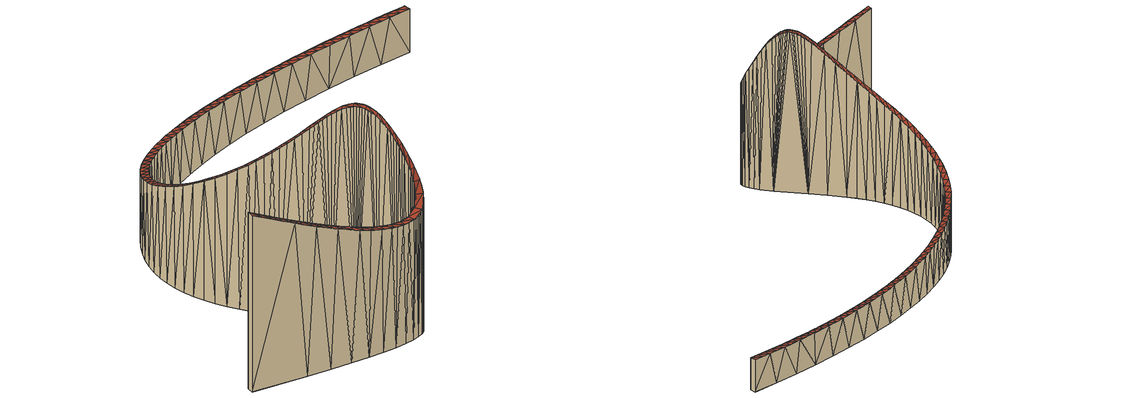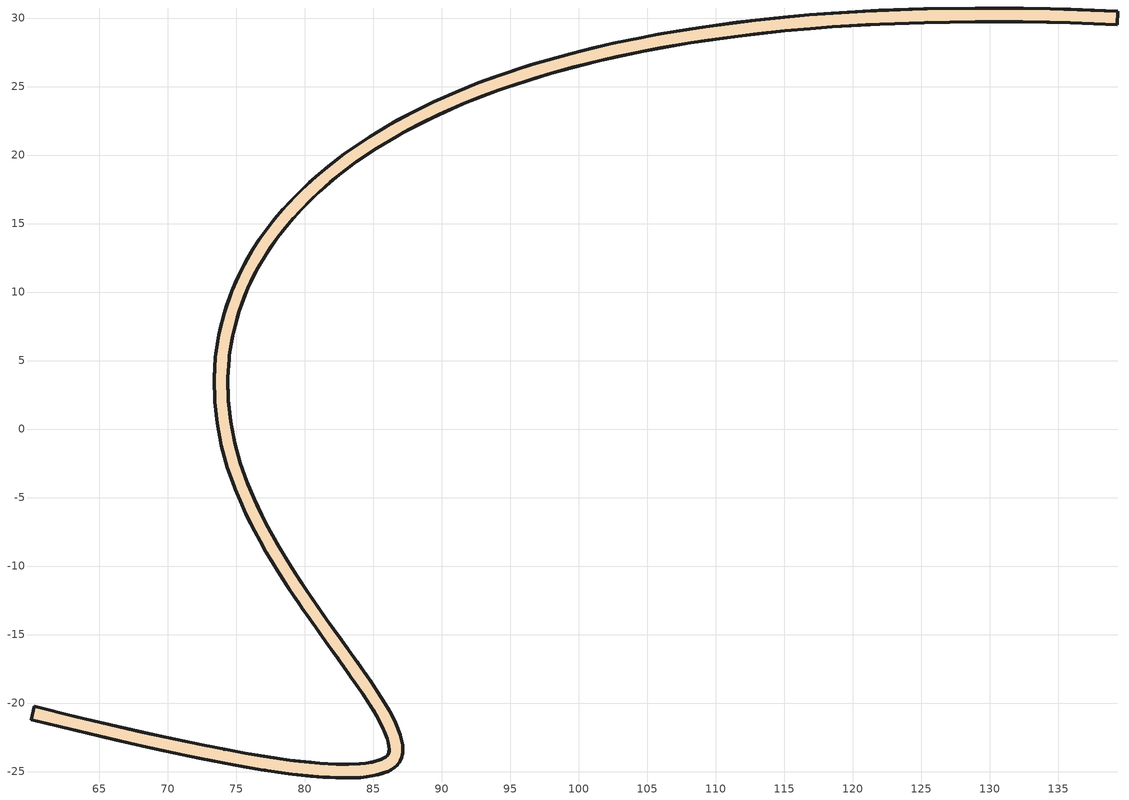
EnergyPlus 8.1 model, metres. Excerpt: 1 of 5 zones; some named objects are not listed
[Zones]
zone_2
 floor ground (Interior Floor): 60.01,-21.21 60.26,-20.24 68.1,-22.12 74.36,-23.43 79.19,-24.2 82.68,-24.47 83.95,-24.44 84.92,-24.31 85.57,-24.12 85.93,-23.91 86.08,-23.73 86.14,-23.52 86.14,-23.15 86.01,-22.6 85.31,-21.09 84.11,-19.18 80.79,-14.49 78.94,-11.81 77.16,-8.95 75.58,-5.95 74.91,-4.4 74.35,-2.82 73.9,-1.22 73.59,0.39 73.41,2.01 73.37,3.63 73.47,5.25 73.71,6.86 74.11,8.46 74.65,10.04 75.35,11.59 76.2,13.11 77.22,14.6 78.39,16.04 79.72,17.44 81.22,18.8 82.89,20.1 84.72,21.34 86.72,22.52 88.9,23.64 91.25,24.69 93.78,25.67 96.5,26.58 99.4,27.4 102.49,28.15 105.77,28.81 109.25,29.37 112.92,29.85 116.8,30.23 120.89,30.5 125.18,30.67 129.68,30.73 134.41,30.68 139.34,30.51 139.3,29.51 134.38,29.68 129.69,29.73 125.21,29.67 120.94,29.5 116.88,29.23 113.04,28.86 109.39,28.38 105.95,27.82 102.7,27.17 99.65,26.43 96.79,25.62 94.12,24.73 91.63,23.77 89.33,22.74 87.2,21.65 85.25,20.49 83.47,19.29 81.86,18.03 80.42,16.73 79.14,15.39 78.02,14 77.05,12.59 76.24,11.14 75.58,9.67 75.06,8.18 74.69,6.67 74.46,5.14 74.37,3.61 74.41,2.08 74.58,0.54 74.88,-0.99 75.3,-2.52 75.84,-4.03 76.49,-5.52 78.02,-8.45 79.77,-11.25 81.6,-13.91 84.94,-18.62 86.19,-20.6 86.96,-22.3 87.13,-23.03 87.13,-23.67 86.95,-24.22 86.56,-24.68 85.96,-25.03 85.12,-25.29 84.03,-25.44 82.67,-25.47 79.07,-25.19 74.18,-24.41 67.87,-23.1 z0
 wall outside (Exterior Wall): 139.3,29.51 139.34,30.51 z0:6.01; 60.26,-20.24 60.01,-21.21 z0:24.35; 139.34,30.51,0 135.9,30.64,5.98 134.41,30.68,0; 125.18,30.67,0 129.69,30.73,0 128.93,30.73,5.96; 125.18,30.67,0 125.42,30.68,5.97 121.9,30.55,6; 129.69,30.73,0 134.41,30.68,0 132.43,30.71,5.96; 120.89,30.5,0 118.41,30.35,6.05 116.8,30.23,0; 112.92,29.85,0 111.49,29.68,6.2 109.25,29.37,0; 109.25,29.37,0 108.02,29.19,6.32 105.77,28.8,0; 116.8,30.23,0 114.93,30.06,6.12 112.92,29.85,0; 125.18,30.67,0 121.9,30.55,6 120.89,30.5,0; 102.49,28.15,0 101.09,27.83,6.65 99.4,27.4,0; 129.69,30.73,0 132.43,30.71,5.96 128.93,30.73,5.96; 125.18,30.67,0 128.93,30.73,5.96 125.42,30.68,5.97; 99.4,27.4,0 97.69,26.93,6.87 96.5,26.58,0; 105.77,28.8,0 104.55,28.57,6.47 102.49,28.15,0; 93.78,25.67,0 94.34,25.87,7.14 96.5,26.58,0; 88.9,23.64,0 89.39,23.87,7.67 91.25,24.69,0; 86.72,22.52,0 87.79,23.09,7.88 88.9,23.64,0; 91.25,24.69,0 92.67,25.26,7.3 93.78,25.67,0; 86.72,22.52,0 84.72,21.34,0 86.23,22.25,8.11; 134.41,30.68,0 135.9,30.64,5.98 132.43,30.71,5.96; 82.89,20.1,0 83.18,20.31,8.66 84.72,21.34,0; 79.72,17.44,0 80.31,18,9.36 81.22,18.8,0; 78.39,16.04,0 78.99,16.7,9.76 79.72,17.44,0; 81.22,18.8,0 81.71,19.2,8.99 82.89,20.1,0; 76.2,13.11,0 76.68,13.85,10.7 77.22,14.6,0; 74.65,10.04,0 74.92,10.67,11.84 75.35,11.59,0; 74.11,8.46,0 74.26,8.95,12.5 74.65,10.04,0; 75.35,11.59,0 75.73,12.3,11.24 76.2,13.11,0; 77.22,14.6,0 77.78,15.32,10.21 78.39,16.04,0; 73.47,5.25,0 73.49,5.49,13.94 73.71,6.86,0; 73.41,2.01,0 73.4,2.08,15.54 73.37,3.63,0; 73.59,0.39,0 73.59,0.41,16.41 73.41,2.01,0; 73.37,3.63,0 73.37,3.78,14.72 73.47,5.25,0; 74.35,-2.82,0 73.9,-1.22,17.33 73.9,-1.22,0; 75.58,-5.95,0 75.38,-5.5,20.11 74.91,-4.4,0; 76.34,-7.46,0 75.81,-6.43,20.81 75.58,-5.95,0; 74.91,-4.4,0 74.83,-4.19,19.18 74.35,-2.82,0; 73.9,-1.22,0 73.59,0.41,16.41 73.59,0.39,0; 73.71,6.86,0 73.79,7.22,13.2 74.11,8.46,0; 77.16,-8.95,0 76.73,-8.2,22.28 76.34,-7.46,0; 118.41,30.35,6.05 114.93,30.06,6.12 116.8,30.23,0; 120.89,30.5,0 121.9,30.55,6 118.41,30.35,6.05; 139.34,30.51,6.01 135.9,30.64,5.98 139.34,30.51,0; 111.49,29.68,6.2 108.02,29.19,6.32 109.25,29.37,0; 104.55,28.57,6.47 101.09,27.83,6.65 102.49,28.15,0; 101.09,27.83,6.65 97.69,26.93,6.87 99.4,27.4,0; 105.77,28.8,0 108.02,29.19,6.32 104.55,28.57,6.47; 112.92,29.85,0 114.93,30.06,6.12 111.49,29.68,6.2; 93.78,25.67,0 92.67,25.26,7.3 94.34,25.87,7.14; 91.25,24.69,0 89.39,23.87,7.67 91.02,24.6,7.47; 88.9,23.64,0 87.79,23.09,7.88 89.39,23.87,7.67; 91.02,24.6,7.47 92.67,25.26,7.3 91.25,24.69,0; 84.72,21.34,0 84.72,21.34,8.37 86.23,22.25,8.11; 82.89,20.1,0 81.71,19.2,8.99 83.18,20.31,8.66; 81.22,18.8,0 80.31,18,9.36 81.71,19.2,8.99; 83.18,20.31,8.66 84.72,21.34,8.37 84.72,21.34,0; 86.23,22.25,8.11 87.79,23.09,7.88 86.72,22.52,0; 96.5,26.58,0 97.69,26.93,6.87 94.34,25.87,7.14; 78.39,16.04,0 77.78,15.32,10.21 78.99,16.7,9.76; 76.2,13.11,0 75.73,12.3,11.24 76.68,13.85,10.7; 75.35,11.59,0 74.92,10.67,11.84 75.73,12.3,11.24; 76.68,13.85,10.7 77.78,15.32,10.21 77.22,14.6,0; 74.11,8.46,0 73.79,7.22,13.2 74.26,8.95,12.5; 73.47,5.25,0 73.37,3.78,14.72 73.49,5.49,13.94; 73.37,3.63,0 73.4,2.08,15.54 73.37,3.78,14.72; 73.49,5.49,13.94 73.79,7.22,13.2 73.71,6.86,0; 74.26,8.95,12.5 74.92,10.67,11.84 74.65,10.04,0; 73.9,-1.22,0 73.9,-1.22,17.33 73.59,0.41,16.41; 74.35,-2.82,0 74.83,-4.19,19.18 74.35,-2.82,18.29; 74.91,-4.4,0 75.38,-5.5,20.11 74.83,-4.19,19.18; 74.35,-2.82,18.29 73.9,-1.22,17.33 74.35,-2.82,0; 76.34,-7.46,0 76.26,-7.33,21.54 75.81,-6.43,20.81; 77.16,-8.95,0 77.22,-9.05,23.03 76.73,-8.2,22.28; 77.16,-8.95,0 77.71,-9.88,23.81 77.22,-9.05,23.03; 76.73,-8.2,22.28 76.26,-7.33,21.54 76.34,-7.46,0; 75.81,-6.43,20.81 75.38,-5.5,20.11 75.58,-5.95,0; 73.59,0.41,16.41 73.4,2.08,15.54 73.41,2.01,0; 78.99,16.7,9.76 80.31,18,9.36 79.72,17.44,0; 77.71,-9.88,23.81 77.16,-8.95,0 78.21,-10.68,24.59; 80.79,-14.49,0 79.85,-13.15,27.08 78.94,-11.81,0; 84.11,-19.18,0 83.4,-18.14,29.29 82.56,-16.96,0; 85.31,-21.09,0 84.76,-20.17,27.02 84.11,-19.18,0; 82.56,-16.96,0 81.52,-15.52,29.14 80.79,-14.49,0; 86.01,-22.6,0 85.8,-22.05,23.54 85.73,-21.91,0; 86.14,-23.52,0 86.15,-23.39,20.23 86.14,-23.15,0; 86.08,-23.73,0 86.13,-23.57,19.54 86.14,-23.52,0; 86.14,-23.15,0 86.09,-22.89,21.64 86.01,-22.6,0; 85.73,-21.91,0 85.51,-21.46,24.73 85.31,-21.09,0; 85.62,-24.09,17.3 85.71,-24.05,17.42 85.57,-24.12,0; 85.79,-24,17.56 85.93,-23.91,0 85.57,-24.12,0; 85.93,-23.91,0 85.79,-24,17.56 85.91,-23.92,17.85; 85.79,-24,17.56 85.57,-24.12,0 85.71,-24.05,17.42; 86,-23.84,18.16 86.08,-23.73,0 85.93,-23.91,0; 84.92,-24.31,0 85.25,-24.23,16.96 85.11,-24.27,16.87; 85.25,-24.23,16.96 84.92,-24.31,0 85.57,-24.12,0; 85.57,-24.12,0 85.38,-24.19,17.06 85.51,-24.14,17.17; 85.57,-24.12,0 85.25,-24.23,16.96 85.38,-24.19,17.06; 85.62,-24.09,17.3 85.57,-24.12,0 85.51,-24.14,17.17; 85.91,-23.92,17.85 86,-23.84,18.16 85.93,-23.91,0; 83.95,-24.44,0 84.92,-24.31,0 84.43,-24.39,16.61; 81.1,-24.4,0 82.68,-24.47,0 82.28,-24.46,16.47; 79.19,-24.2,0 81.1,-24.4,0 80.47,-24.34,16.69; 82.68,-24.47,0 83.95,-24.44,0 83.19,-24.47,16.45; 74.36,-23.43,0 76.95,-23.88,0 75.66,-23.66,17.94; 74.36,-23.43,0 72.46,-23.06,19.06 71.42,-22.84,0; 71.42,-22.84,0 69.38,-22.41,20.28 68.1,-22.12,0; 74.36,-23.43,0 75.66,-23.66,17.94 74.03,-23.37,18.48; 76.95,-23.88,0 79.19,-24.2,0 78.91,-24.16,17.02; 83.19,-24.47,16.45 82.28,-24.46,16.47 82.68,-24.47,0; 84.79,-24.34,16.72 84.43,-24.39,16.61 84.92,-24.31,0; 84.43,-24.39,16.61 84.04,-24.43,16.53 83.95,-24.44,0; 84.04,-24.43,16.53 83.19,-24.47,16.45 83.95,-24.44,0; 81.36,-24.42,16.56 80.47,-24.34,16.69 81.1,-24.4,0; 78.91,-24.16,17.02 77.3,-23.93,17.44 76.95,-23.88,0; 77.3,-23.93,17.44 75.66,-23.66,17.94 76.95,-23.88,0; 79.19,-24.2,0 80.47,-24.34,16.69 78.91,-24.16,17.02; 81.1,-24.4,0 82.28,-24.46,16.47 81.36,-24.42,16.56; 60.26,-20.24,0 68.1,-22.12,0 63.26,-20.99,22.97; 84.79,-24.34,16.72 84.92,-24.31,0 85.11,-24.27,16.87; 79.24,-12.25,26.17 78.94,-11.81,0 79.54,-12.69,26.62; 80.17,-13.61,27.54 79.85,-13.15,27.08 80.79,-14.49,0; 79.85,-13.15,27.08 79.54,-12.69,26.62 78.94,-11.81,0; 78.94,-11.81,0 79.24,-12.25,26.17 78.72,-11.46,25.37; 80.79,-14.49,0 80.81,-14.52,28.38 80.48,-14.06,27.97; 83.94,-18.91,28.65 83.6,-18.43,29.09 84.11,-19.18,0; 80.81,-14.52,28.38 80.79,-14.49,0 81.16,-15.01,28.79; 81.16,-15.01,28.79 80.79,-14.49,0 81.52,-15.52,29.14; 80.79,-14.49,0 80.48,-14.06,27.97 80.17,-13.61,27.54; 78.72,-11.46,25.37 78.21,-10.68,24.59 78.94,-11.81,0; 82.56,-16.96,0 82.13,-16.36,29.54 81.9,-16.04,29.42; 82.35,-16.67,29.61 82.56,-16.96,0 82.57,-16.97,29.64; 82.13,-16.36,29.54 82.56,-16.96,0 82.35,-16.67,29.61; 81.9,-16.04,29.42 81.52,-15.52,29.14 82.56,-16.96,0; 82.56,-16.96,0 83.2,-17.85,29.45 82.99,-17.56,29.56; 82.57,-16.97,29.64 82.56,-16.96,0 82.78,-17.27,29.62; 82.99,-17.56,29.56 82.78,-17.27,29.62 82.56,-16.96,0; 82.56,-16.96,0 83.4,-18.14,29.29 83.2,-17.85,29.45; 83.6,-18.43,29.09 83.4,-18.14,29.29 84.11,-19.18,0; 86.13,-23.57,19.54 86.15,-23.39,20.23 86.14,-23.52,0; 86.09,-22.89,21.64 86.01,-22.6,22.33 86.01,-22.6,0; 86.14,-23.16,20.94 86.09,-22.89,21.64 86.14,-23.15,0; 86.15,-23.39,20.23 86.14,-23.16,20.94 86.14,-23.15,0; 72.46,-23.06,19.06 69.38,-22.41,20.28 71.42,-22.84,0; 69.38,-22.41,20.28 66.31,-21.71,21.6 68.1,-22.12,0; 74.36,-23.43,0 74.03,-23.37,18.48 72.46,-23.06,19.06; 86.13,-23.57,19.54 86.08,-23.73,0 86.09,-23.71,18.83; 85.31,-21.09,0 84.97,-20.51,26.47 84.76,-20.17,27.02; 83.94,-18.91,28.65 84.11,-19.18,0 84.24,-19.37,28.14; 84.76,-20.17,27.02 84.24,-19.37,28.14 84.11,-19.18,0; 84.97,-20.51,26.47 85.31,-21.09,0 85.17,-20.84,25.89; 85.8,-22.05,23.54 85.66,-21.76,24.14 85.73,-21.91,0; 85.17,-20.84,25.89 85.31,-21.09,0 85.35,-21.16,25.31; 60.26,-20.24,0 63.26,-20.99,22.97 60.26,-20.24,24.35; 85.31,-21.09,0 85.51,-21.46,24.73 85.35,-21.16,25.31; 85.66,-21.76,24.14 85.51,-21.46,24.73 85.73,-21.91,0; 68.1,-22.12,0 66.31,-21.71,21.6 63.26,-20.99,22.97; 86.01,-22.6,22.33 85.8,-22.05,23.54 86.01,-22.6,0; 86.09,-23.71,18.83 86.08,-23.73,0 86,-23.84,18.16; 77.16,-8.95,0 78.94,-11.81,0 78.21,-10.68,24.59; 135.87,29.64,5.98 139.3,29.51,0 134.38,29.68,0; 129.69,29.73,0 125.21,29.67,0 128.93,29.73,5.96; 132.41,29.71,5.96 134.38,29.68,0 129.69,29.73,0; 121.95,29.55,6 125.21,29.67,0 120.94,29.5,0; 115.03,29.06,6.11 116.89,29.23,0 113.04,28.86,0; 111.62,28.69,6.2 113.04,28.86,0 109.39,28.38,0; 118.48,29.35,6.05 120.94,29.5,0 116.89,29.23,0; 128.93,29.73,5.96 125.21,29.67,0 125.44,29.68,5.97; 104.74,27.59,6.47 105.95,27.82,0 102.7,27.17,0; 96.79,25.62,0 97.97,25.97,6.87 99.65,26.43,0; 102.7,27.17,0 99.65,26.43,0 101.33,26.85,6.65; 109.39,28.38,0 105.95,27.82,0 108.18,28.2,6.32; 94.12,24.73,0 96.79,25.62,0 94.67,24.92,7.14; 89.33,22.74,0 91.63,23.77,0 89.81,22.96,7.67; 87.2,21.65,0 89.33,22.74,0 88.25,22.2,7.88; 91.63,23.77,0 94.12,24.73,0 93.03,24.32,7.3; 87.2,21.65,0 86.73,21.38,8.11 85.25,20.49,0; 128.93,29.73,5.96 132.41,29.71,5.96 129.69,29.73,0; 83.47,19.29,0 85.25,20.49,0 83.76,19.5,8.66; 80.42,16.73,0 81.86,18.03,0 80.99,17.26,9.36; 81.86,18.03,0 83.47,19.29,0 82.34,18.42,8.99; 78.02,14,0 79.14,15.39,0 78.55,14.69,10.21; 76.24,11.14,0 77.05,12.59,0 76.6,11.81,11.24; 75.58,9.67,0 76.24,11.14,0 75.83,10.27,11.84; 77.05,12.59,0 78.02,14,0 77.51,13.29,10.7; 79.14,15.39,0 80.42,16.73,0 79.72,16.02,9.76; 74.69,6.67,0 75.06,8.18,0 74.76,7,13.2; 74.37,3.61,0 74.46,5.14,0 74.37,3.75,14.72; 74.46,5.14,0 74.69,6.67,0 74.49,5.37,13.94; 74.58,0.54,0 74.41,2.08,0 74.57,0.56,16.41; 75.3,-2.52,0 74.88,-0.99,0 74.88,-0.99,17.32; 75.84,-4.03,0 75.3,-2.52,0 75.76,-3.83,19.18; 74.88,-0.99,0 74.58,0.54,0 74.57,0.56,16.41; 74.41,2.08,0 74.37,3.61,0 74.4,2.14,15.54; 75.06,8.18,0 75.58,9.67,0 75.21,8.64,12.5; 76.49,-5.52,0 75.84,-4.03,0 76.29,-5.09,20.11; 135.87,29.64,5.98 139.3,29.51,6.01 139.3,29.51,0; 132.41,29.71,5.96 135.87,29.64,5.98 134.38,29.68,0; 118.48,29.35,6.05 121.95,29.55,6 120.94,29.5,0; 111.62,28.69,6.2 115.03,29.06,6.11 113.04,28.86,0; 108.18,28.2,6.32 111.62,28.69,6.2 109.39,28.38,0; 118.48,29.35,6.05 116.89,29.23,0 115.03,29.06,6.11; 125.44,29.68,5.97 125.21,29.67,0 121.95,29.55,6; 101.33,26.85,6.65 104.74,27.59,6.47 102.7,27.17,0; 94.67,24.92,7.14 97.97,25.97,6.87 96.79,25.62,0; 101.33,26.85,6.65 99.65,26.43,0 97.97,25.97,6.87; 91.63,23.77,0 93.03,24.32,7.3 91.41,23.67,7.47; 89.33,22.74,0 89.81,22.96,7.67 88.25,22.2,7.88; 87.2,21.65,0 88.25,22.2,7.88 86.73,21.38,8.11; 89.81,22.96,7.67 91.63,23.77,0 91.41,23.67,7.47; 93.03,24.32,7.3 94.12,24.73,0 94.67,24.92,7.14; 108.18,28.2,6.32 105.95,27.82,0 104.74,27.59,6.47; 85.25,20.49,0 85.25,20.49,8.37 83.76,19.5,8.66; 81.86,18.03,0 82.34,18.42,8.99 80.99,17.26,9.36; 82.34,18.42,8.99 83.47,19.29,0 83.76,19.5,8.66; 79.14,15.39,0 79.72,16.02,9.76 78.55,14.69,10.21; 77.05,12.59,0 77.51,13.29,10.7 76.6,11.81,11.24; 76.24,11.14,0 76.6,11.81,11.24 75.83,10.27,11.84; 77.51,13.29,10.7 78.02,14,0 78.55,14.69,10.21; 79.72,16.02,9.76 80.42,16.73,0 80.99,17.26,9.36; 75.06,8.18,0 75.21,8.64,12.5 74.76,7,13.2; 74.46,5.14,0 74.49,5.37,13.94 74.37,3.75,14.72; 74.37,3.61,0 74.37,3.75,14.72 74.4,2.14,15.54; 74.49,5.37,13.94 74.69,6.67,0 74.76,7,13.2; 74.88,-0.99,0 74.57,0.56,16.41 74.88,-0.99,17.32; 75.3,-2.52,0 75.3,-2.52,18.29 75.76,-3.83,19.18; 75.84,-4.03,0 75.76,-3.83,19.18 76.29,-5.09,20.11; 75.3,-2.52,18.29 75.3,-2.52,0 74.88,-0.99,17.32; 74.57,0.56,16.41 74.41,2.08,0 74.4,2.14,15.54; 75.21,8.64,12.5 75.58,9.67,0 75.83,10.27,11.84; 85.25,20.49,8.37 85.25,20.49,0 86.73,21.38,8.11; 76.29,-5.09,20.11 77.15,-6.86,21.54 76.49,-5.52,0; 78.02,-8.45,0 77.22,-7,0 77.15,-6.86,21.54; 81.6,-13.91,0 79.77,-11.25,0 80.07,-11.69,26.17; 79.77,-11.25,0 78.02,-8.45,0 79.05,-10.14,24.59; 86.19,-20.6,0 84.94,-18.62,0 85.61,-19.64,27.02; 86.96,-22.3,0 86.64,-21.49,0 86.71,-21.65,23.54; 87.13,-23.03,0 86.96,-22.3,0 87.13,-23.03,20.94; 86.64,-21.49,0 86.19,-20.6,0 86.4,-21,24.73; 84.94,-18.62,0 81.6,-13.91,0 83.38,-16.39,29.64; 87.06,-23.95,0 87.13,-23.67,0 87.11,-23.78,19.54; 86.78,-24.46,0 86.95,-24.22,0 86.87,-24.35,18.49; 86.95,-24.22,0 87.06,-23.95,0 86.98,-24.16,18.83; 86.29,-24.87,0 86.56,-24.68,0 86.31,-24.85,17.56; 85.71,-25.13,17.06 85.96,-25.03,0 86.04,-25,17.3; 86.29,-24.87,0 86.04,-25,17.3 85.96,-25.03,0; 85.71,-25.13,17.06 85.96,-25.03,0 85.12,-25.29,0; 86.73,-24.52,18.16 86.56,-24.68,0 86.78,-24.46,0; 87.15,-23.41,20.23 87.13,-23.67,0 87.13,-23.03,0; 86.29,-24.87,0 86.31,-24.85,17.56 86.04,-25,17.3; 85.12,-25.29,0 84.03,-25.44,0 84.56,-25.38,16.61; 82.67,-25.47,0 81.02,-25.39,0 82.25,-25.46,16.47; 84.03,-25.44,0 82.67,-25.47,0 83.21,-25.47,16.45; 79.07,-25.19,0 76.79,-24.87,0 78.78,-25.16,17.02; 75.48,-24.65,17.94 76.79,-24.87,0 74.18,-24.41,0; 72.26,-24.04,19.06 74.18,-24.41,0 71.21,-23.82,0; 78.78,-25.16,17.02 76.79,-24.87,0 77.14,-24.92,17.44; 81.02,-25.39,0 79.07,-25.19,0 80.38,-25.34,16.69; 84.12,-25.43,16.53 84.03,-25.44,0 83.21,-25.47,16.45; 85.35,-25.24,16.87 85.12,-25.29,0 84.97,-25.32,16.73; 84.97,-25.32,16.73 85.12,-25.29,0 84.56,-25.38,16.61; 84.56,-25.38,16.61 84.03,-25.44,0 84.12,-25.43,16.53; 81.02,-25.39,0 81.3,-25.41,16.56 82.25,-25.46,16.47; 82.25,-25.46,16.47 83.21,-25.47,16.45 82.67,-25.47,0; 81.3,-25.41,16.56 81.02,-25.39,0 80.38,-25.34,16.69; 80.38,-25.34,16.69 79.07,-25.19,0 78.78,-25.16,17.02; 67.87,-23.1,0 60.01,-21.21,0 66.08,-22.69,21.6; 71.21,-23.82,0 67.87,-23.1,0 69.16,-23.39,20.28; 85.12,-25.29,0 85.35,-25.24,16.87 85.71,-25.13,17.06; 78.02,-8.45,0 78.08,-8.54,23.03 79.05,-10.14,24.59; 81.6,-13.91,0 80.07,-11.69,26.17 81.3,-13.48,27.97; 80.07,-11.69,26.17 79.77,-11.25,0 79.05,-10.14,24.59; 81.3,-13.48,27.97 81.97,-14.43,28.79 81.6,-13.91,0; 84.76,-18.35,28.65 85.08,-18.81,28.14 84.94,-18.62,0; 82.34,-14.94,29.14 81.6,-13.91,0 81.97,-14.43,28.79; 84.94,-18.62,0 84.42,-17.86,29.09 84.76,-18.35,28.65; 84.42,-17.86,29.09 84.94,-18.62,0 84.22,-17.57,29.29; 78.08,-8.54,23.03 78.02,-8.45,0 77.15,-6.86,21.54; 81.6,-13.91,0 82.71,-15.45,29.42 82.94,-15.77,29.54; 81.6,-13.91,0 82.94,-15.77,29.54 83.16,-16.08,29.61; 82.34,-14.94,29.14 82.71,-15.45,29.42 81.6,-13.91,0; 84.94,-18.62,0 83.6,-16.69,29.62 83.81,-16.98,29.56; 83.38,-16.39,29.64 83.6,-16.69,29.62 84.94,-18.62,0; 83.38,-16.39,29.64 81.6,-13.91,0 83.16,-16.08,29.61; 84.94,-18.62,0 83.81,-16.98,29.56 84.01,-17.28,29.45; 84.01,-17.28,29.45 84.22,-17.57,29.29 84.94,-18.62,0; 86.87,-24.35,18.49 86.95,-24.22,0 86.98,-24.16,18.83; 87.11,-23.78,19.54 87.13,-23.67,0 87.15,-23.41,20.23; 86.98,-24.16,18.83 87.06,-23.95,0 87.11,-23.78,19.54; 72.26,-24.04,19.06 75.48,-24.65,17.94 74.18,-24.41,0; 77.14,-24.92,17.44 76.79,-24.87,0 75.48,-24.65,17.94; 86.54,-24.7,17.85 86.56,-24.68,0 86.73,-24.52,18.16; 86.87,-24.35,18.49 86.73,-24.52,18.16 86.78,-24.46,0; 86.4,-21,24.73 86.71,-21.65,23.54 86.64,-21.49,0; 84.94,-18.62,0 85.08,-18.81,28.14 85.61,-19.64,27.02; 86.19,-20.6,0 85.61,-19.64,27.02 86.03,-20.34,25.89; 86.03,-20.34,25.89 86.4,-21,24.73 86.19,-20.6,0; 60.01,-21.21,24.35 66.08,-22.69,21.6 60.01,-21.21,0; 69.16,-23.39,20.28 67.87,-23.1,0 66.08,-22.69,21.6; 87.13,-23.03,20.94 86.96,-22.3,0 86.96,-22.3,22.33; 86.96,-22.3,0 86.71,-21.65,23.54 86.96,-22.3,22.33; 72.26,-24.04,19.06 71.21,-23.82,0 69.16,-23.39,20.28; 87.15,-23.41,20.23 87.13,-23.03,0 87.13,-23.03,20.94; 86.54,-24.7,17.85 86.31,-24.85,17.56 86.56,-24.68,0; 76.49,-5.52,0 77.15,-6.86,21.54 77.22,-7,0
 roof outside (Exterior Roof): 61.45,-21.57,23.69 61.69,-20.6,23.69 60.26,-20.24,24.35; 61.45,-21.57,23.69 60.26,-20.24,24.35 60.01,-21.21,24.35; 62.88,-21.92,23.03 63.12,-20.95,23.03 61.69,-20.6,23.69; 62.88,-21.92,23.03 61.69,-20.6,23.69 61.45,-21.57,23.69; 64.32,-22.27,22.38 64.55,-21.3,22.38 63.12,-20.95,23.03; 64.32,-22.27,22.38 63.12,-20.95,23.03 62.88,-21.92,23.03; 65.76,-22.61,21.74 65.99,-21.64,21.74 64.55,-21.3,22.38; 65.76,-22.61,21.74 64.55,-21.3,22.38 64.32,-22.27,22.38; 67.21,-22.95,21.11 67.43,-21.97,21.1 65.99,-21.64,21.74; 67.21,-22.95,21.11 65.99,-21.64,21.74 65.76,-22.61,21.74; 68.67,-23.28,20.49 68.89,-22.3,20.48 67.43,-21.97,21.1; 68.67,-23.28,20.49 67.43,-21.97,21.1 67.21,-22.95,21.11; 70.12,-23.59,19.89 70.33,-22.61,19.89 68.89,-22.3,20.48; 70.12,-23.59,19.89 68.89,-22.3,20.48 68.67,-23.28,20.49; 71.62,-23.91,19.3 71.82,-22.93,19.3 70.33,-22.61,19.89; 71.62,-23.91,19.3 70.33,-22.61,19.89 70.12,-23.59,19.89; 73.11,-24.21,18.75 73.3,-23.22,18.75 71.82,-22.93,19.3; 73.11,-24.21,18.75 71.82,-22.93,19.3 71.62,-23.91,19.3; 74.62,-24.49,18.22 74.8,-23.51,18.22 73.3,-23.22,18.75; 74.62,-24.49,18.22 73.3,-23.22,18.75 73.11,-24.21,18.75; 76.15,-24.76,17.73 76.31,-23.77,17.73 74.8,-23.51,18.22; 76.15,-24.76,17.73 74.8,-23.51,18.22 74.62,-24.49,18.22; 77.65,-25,17.3 77.8,-24.01,17.3 76.31,-23.77,17.73; 77.65,-25,17.3 76.31,-23.77,17.73 76.15,-24.76,17.73; 79.23,-25.21,16.92 79.35,-24.22,16.92 77.8,-24.01,17.3; 79.23,-25.21,16.92 77.8,-24.01,17.3 77.65,-25,17.3; 80.94,-25.39,16.6 81.02,-24.39,16.61 79.35,-24.22,16.92; 80.94,-25.39,16.6 79.35,-24.22,16.92 79.23,-25.21,16.92; 82.55,-25.47,16.46 82.57,-24.47,16.46 81.02,-24.39,16.61; 82.55,-25.47,16.46 81.02,-24.39,16.61 80.94,-25.39,16.6; 84.23,-25.42,16.55 84.14,-24.42,16.55 82.57,-24.47,16.46; 84.23,-25.42,16.55 82.57,-24.47,16.46 82.55,-25.47,16.46; 85.92,-25.05,17.2 85.54,-24.13,17.2 84.14,-24.42,16.55; 85.92,-25.05,17.2 84.14,-24.42,16.55 84.23,-25.42,16.55; 85.54,-24.13,17.2 86.07,-23.74,18.69 86.94,-24.24,18.69; 86.94,-24.24,18.69 85.54,-24.13,17.2 85.92,-25.05,17.2; 86.07,-23.74,18.69 86.15,-23.38,20.27 87.15,-23.39,20.27; 87.15,-23.39,20.27 86.07,-23.74,18.69 86.94,-24.24,18.69; 86.15,-23.38,20.27 86.08,-22.84,21.78 87.05,-22.59,21.78; 87.05,-22.59,21.78 86.15,-23.38,20.27 87.15,-23.39,20.27; 86.78,-21.81,23.24 85.86,-22.2,23.24 86.08,-22.84,21.78; 86.78,-21.81,23.24 86.08,-22.84,21.78 87.05,-22.59,21.78; 86.42,-21.04,24.66 85.53,-21.5,24.66 85.86,-22.2,23.24; 86.42,-21.04,24.66 85.86,-22.2,23.24 86.78,-21.81,23.24; 85.97,-20.23,26.07 85.11,-20.74,26.07 85.53,-21.5,24.66; 85.97,-20.23,26.07 85.53,-21.5,24.66 86.42,-21.04,24.66; 85.46,-19.4,27.37 84.62,-19.94,27.37 85.11,-20.74,26.07; 85.46,-19.4,27.37 85.11,-20.74,26.07 85.97,-20.23,26.07; 84.85,-18.48,28.52 84.03,-19.04,28.52 84.62,-19.94,27.37; 84.85,-18.48,28.52 84.62,-19.94,27.37 85.46,-19.4,27.37; 84.08,-17.37,29.4 83.26,-17.94,29.4 84.03,-19.04,28.52; 84.08,-17.37,29.4 84.03,-19.04,28.52 84.85,-18.48,28.52; 83.16,-16.08,29.61 82.35,-16.67,29.61 83.26,-17.94,29.4; 83.16,-16.08,29.61 83.26,-17.94,29.4 84.08,-17.37,29.4; 82.31,-14.9,29.12 81.5,-15.49,29.12 82.35,-16.67,29.61; 82.31,-14.9,29.12 82.35,-16.67,29.61 83.16,-16.08,29.61; 81.52,-13.79,28.26 80.7,-14.37,28.26 81.5,-15.49,29.12; 81.52,-13.79,28.26 81.5,-15.49,29.12 82.31,-14.9,29.12; 80.77,-12.72,27.22 79.95,-13.29,27.22 80.7,-14.37,28.26; 80.77,-12.72,27.22 80.7,-14.37,28.26 81.52,-13.79,28.26; 80.07,-11.69,26.17 79.24,-12.25,26.17 79.95,-13.29,27.22; 80.07,-11.69,26.17 79.95,-13.29,27.22 80.77,-12.72,27.22; 79.4,-10.68,25.13 78.56,-11.22,25.13 79.24,-12.25,26.17; 79.4,-10.68,25.13 79.24,-12.25,26.17 80.07,-11.69,26.17; 78.76,-9.67,24.11 77.91,-10.2,24.11 78.56,-11.22,25.13; 78.76,-9.67,24.11 78.56,-11.22,25.13 79.4,-10.68,25.13; 78.12,-8.62,23.1 77.26,-9.12,23.1 77.91,-10.2,24.11; 78.12,-8.62,23.1 77.91,-10.2,24.11 78.76,-9.67,24.11; 77.51,-7.53,22.12 76.63,-8.01,22.11 77.26,-9.12,23.1; 77.51,-7.53,22.12 77.26,-9.12,23.1 78.12,-8.62,23.1; 76.92,-6.41,21.16 76.02,-6.86,21.16 76.63,-8.01,22.11; 76.92,-6.41,21.16 76.63,-8.01,22.11 77.51,-7.53,22.12; 76.36,-5.26,20.24 75.45,-5.67,20.24 76.02,-6.86,21.16; 76.36,-5.26,20.24 76.02,-6.86,21.16 76.92,-6.41,21.16; 75.85,-4.06,19.35 74.93,-4.43,19.35 75.45,-5.67,20.24; 75.85,-4.06,19.35 75.45,-5.67,20.24 76.36,-5.26,20.24; 75.4,-2.83,18.5 74.45,-3.15,18.5 74.93,-4.43,19.35; 75.4,-2.83,18.5 74.93,-4.43,19.35 75.85,-4.06,19.35; 75.02,-1.58,17.69 74.06,-1.84,17.69 74.45,-3.15,18.5; 75.02,-1.58,17.69 74.45,-3.15,18.5 75.4,-2.83,18.5; 74.72,-0.26,16.88 73.74,-0.45,16.88 74.06,-1.84,17.69; 74.72,-0.26,16.88 74.06,-1.84,17.69 75.02,-1.58,17.69; 74.5,1.07,16.12 73.51,0.95,16.12 73.74,-0.45,16.88; 74.5,1.07,16.12 73.74,-0.45,16.88 74.72,-0.26,16.88; 74.39,2.43,15.39 73.39,2.38,15.39 73.51,0.95,16.12; 74.39,2.43,15.39 73.51,0.95,16.12 74.5,1.07,16.12; 74.37,3.75,14.72 73.37,3.78,14.72 73.39,2.38,15.39; 74.37,3.75,14.72 73.39,2.38,15.39 74.39,2.43,15.39; 74.47,5.19,14.02 73.47,5.3,14.02 73.37,3.78,14.72; 74.47,5.19,14.02 73.37,3.78,14.72 74.37,3.75,14.72; 74.67,6.57,13.39 73.69,6.76,13.39 73.47,5.3,14.02; 74.67,6.57,13.39 73.47,5.3,14.02 74.47,5.19,14.02; 75,7.95,12.79 74.04,8.22,12.79 73.69,6.76,13.39; 75,7.95,12.79 73.69,6.76,13.39 74.67,6.57,13.39; 75.44,9.3,12.23 74.5,9.65,12.23 74.04,8.22,12.79; 75.44,9.3,12.23 74.04,8.22,12.79 75,7.95,12.79; 76,10.63,11.69 75.09,11.06,11.69 74.5,9.65,12.23; 76,10.63,11.69 74.5,9.65,12.23 75.44,9.3,12.23; 76.65,11.91,11.21 75.78,12.4,11.21 75.09,11.06,11.69; 76.65,11.91,11.21 75.09,11.06,11.69 76,10.63,11.69; 77.44,13.18,10.74 76.61,13.74,10.74 75.78,12.4,11.21; 77.44,13.18,10.74 75.78,12.4,11.21 76.65,11.91,11.21; 78.31,14.38,10.31 77.52,14.99,10.32 76.61,13.74,10.74; 78.31,14.38,10.31 76.61,13.74,10.74 77.44,13.18,10.74; 79.27,15.53,9.92 78.52,16.19,9.92 77.52,14.99,10.32; 79.27,15.53,9.92 77.52,14.99,10.32 78.31,14.38,10.31; 80.31,16.62,9.56 79.61,17.33,9.56 78.52,16.19,9.92; 80.31,16.62,9.56 78.52,16.19,9.92 79.27,15.53,9.92; 81.42,17.66,9.23 80.76,18.4,9.23 79.61,17.33,9.56; 81.42,17.66,9.23 79.61,17.33,9.56 80.31,16.62,9.56; 82.6,18.63,8.93 81.98,19.41,8.93 80.76,18.4,9.23; 82.6,18.63,8.93 80.76,18.4,9.23 81.42,17.66,9.23; 83.83,19.55,8.65 83.26,20.36,8.65 81.98,19.41,8.93; 83.83,19.55,8.65 81.98,19.41,8.93 82.6,18.63,8.93; 85.12,20.41,8.39 84.58,21.25,8.39 83.26,20.36,8.65; 85.12,20.41,8.39 83.26,20.36,8.65 83.83,19.55,8.65; 86.44,21.21,8.16 85.94,22.08,8.16 84.58,21.25,8.39; 86.44,21.21,8.16 84.58,21.25,8.39 85.12,20.41,8.39; 87.8,21.97,7.94 87.34,22.86,7.94 85.94,22.08,8.16; 87.8,21.97,7.94 85.94,22.08,8.16 86.44,21.21,8.16; 89.2,22.67,7.75 88.76,23.58,7.75 87.34,22.86,7.94; 89.2,22.67,7.75 87.34,22.86,7.94 87.8,21.97,7.94; 90.62,23.33,7.56 90.22,24.25,7.57 88.76,23.58,7.75; 90.62,23.33,7.56 88.76,23.58,7.75 89.2,22.67,7.75; 92.07,23.95,7.4 91.69,24.88,7.4 90.22,24.25,7.57; 92.07,23.95,7.4 90.22,24.25,7.57 90.62,23.33,7.56; 93.54,24.52,7.25 93.19,25.46,7.25 91.69,24.88,7.4; 93.54,24.52,7.25 91.69,24.88,7.4 92.07,23.95,7.4; 95.04,25.05,7.11 94.71,26,7.11 93.19,25.46,7.25; 95.04,25.05,7.11 93.19,25.46,7.25 93.54,24.52,7.25; 96.54,25.54,6.98 96.24,26.5,6.98 94.71,26,7.11; 96.54,25.54,6.98 94.71,26,7.11 95.04,25.05,7.11; 98.05,25.99,6.87 97.77,26.96,6.87 96.24,26.5,6.98; 98.05,25.99,6.87 96.24,26.5,6.98 96.54,25.54,6.98; 99.58,26.41,6.76 99.32,27.38,6.76 97.77,26.96,6.87; 99.58,26.41,6.76 97.77,26.96,6.87 98.05,25.99,6.87; 101.12,26.8,6.66 100.88,27.78,6.66 99.32,27.38,6.76; 101.12,26.8,6.66 99.32,27.38,6.76 99.58,26.41,6.76; 102.67,27.16,6.57 102.45,28.14,6.57 100.88,27.78,6.66; 102.67,27.16,6.57 100.88,27.78,6.66 101.12,26.8,6.66; 104.22,27.49,6.49 104.03,28.47,6.49 102.45,28.14,6.57; 104.22,27.49,6.49 102.45,28.14,6.57 102.67,27.16,6.57; 105.79,27.79,6.42 105.61,28.78,6.42 104.03,28.47,6.49; 105.79,27.79,6.42 104.03,28.47,6.49 104.22,27.49,6.49; 107.36,28.07,6.35 107.2,29.05,6.35 105.61,28.78,6.42; 107.36,28.07,6.35 105.61,28.78,6.42 105.79,27.79,6.42; 108.94,28.32,6.29 108.79,29.31,6.29 107.2,29.05,6.35; 108.94,28.32,6.29 107.2,29.05,6.35 107.36,28.07,6.35; 110.52,28.54,6.24 110.39,29.53,6.24 108.79,29.31,6.29; 110.52,28.54,6.24 108.79,29.31,6.29 108.94,28.32,6.29; 112.03,28.74,6.19 111.9,29.73,6.19 110.39,29.53,6.24; 112.03,28.74,6.19 110.39,29.53,6.24 110.52,28.54,6.24; 113.73,28.93,6.15 113.62,29.92,6.15 111.9,29.73,6.19; 113.73,28.93,6.15 111.9,29.73,6.19 112.03,28.74,6.19; 115.27,29.09,6.11 115.18,30.08,6.11 113.62,29.92,6.15; 115.27,29.09,6.11 113.62,29.92,6.15 113.73,28.93,6.15; 116.87,29.23,6.08 116.79,30.22,6.08 115.18,30.08,6.11; 116.87,29.23,6.08 115.18,30.08,6.11 115.27,29.09,6.11; 118.48,29.35,6.05 118.41,30.35,6.05 116.79,30.22,6.08; 118.48,29.35,6.05 116.79,30.22,6.08 116.87,29.23,6.08; 120.07,29.45,6.02 120.01,30.45,6.02 118.41,30.35,6.05; 120.07,29.45,6.02 118.41,30.35,6.05 118.48,29.35,6.05; 121.66,29.54,6 121.62,30.54,6 120.01,30.45,6.02; 121.66,29.54,6 120.01,30.45,6.02 120.07,29.45,6.02; 123.26,29.61,5.99 123.23,30.61,5.99 121.62,30.54,6; 123.26,29.61,5.99 121.62,30.54,6 121.66,29.54,6; 124.87,29.66,5.97 124.84,30.66,5.97 123.23,30.61,5.99; 124.87,29.66,5.97 123.23,30.61,5.99 123.26,29.61,5.99; 126.47,29.7 126.45,30.7 124.84,30.66 z5.97; 126.47,29.7 124.84,30.66 124.87,29.66 z5.97; 128.07,29.72,5.96 128.06,30.72,5.96 126.45,30.7,5.97; 128.07,29.72,5.96 126.45,30.7,5.97 126.47,29.7,5.97; 129.68,29.73 129.68,30.73 128.06,30.72 z5.96; 129.68,29.73 128.06,30.72 128.07,29.72 z5.96; 131.29,29.73 131.3,30.73 129.68,30.73 z5.96; 131.29,29.73 129.68,30.73 129.68,29.73 z5.96; 132.91,29.71 132.92,30.71 131.3,30.73 z5.96; 132.91,29.71 131.3,30.73 131.29,29.73 z5.96; 134.51,29.67,5.97 134.54,30.67,5.97 132.92,30.71,5.96; 134.51,29.67,5.97 132.92,30.71,5.96 132.91,29.71,5.96; 136.12,29.63,5.98 136.15,30.63,5.98 134.54,30.67,5.97; 136.12,29.63,5.98 134.54,30.67,5.97 134.51,29.67,5.97; 137.71,29.57,6 137.75,30.57,6 136.15,30.63,5.98; 137.71,29.57,6 136.15,30.63,5.98 136.12,29.63,5.98; 139.3,29.51,6.01 139.34,30.51,6.01 137.75,30.57,6; 139.3,29.51,6.01 137.75,30.57,6 137.71,29.57,6
[Building]
unnamed.idf: North Axis {deg}=0; Terrain=City; Loads Convergence Tolerance Value=0.04; Temperature Convergence Tolerance Value {deltaC}=0.4; Solar Distribution or maybe FullExterior=FullInteriorAndExteriorWithReflections; Maximum Number of Warmup Days=25; Minimum Number of Warmup Days=6
[Site:Location]
New York J F Kennedy IntL Ar	USA: 40.65, -73.8, -5, 5
[SizingPeriod:WeatherFileConditionType]
ExtremeSizingWinterExtreme: WinterExtreme, Monday, Yes, Yes
ExtremeSizingSummerExtreme: SummerExtreme, Monday, Yes, Yes
[Construction]
EXTERIOR WALL: M01 100mm brick, M15 200mm heavyweight concrete, I02 50mm insulation board, F04 Wall air space resistance, G01a 19mm gypsum board
INTERIOR FLOOR: F16 Acoustic tile, F05 Ceiling air space resistance, M11 100mm lightweight concrete
EXTERIOR ROOF: M11 100mm lightweight concrete, F05 Ceiling air space resistance, F16 Acoustic tile
[Material] - Thermal Absorptance=0.9
Name | - Roughness | - Thickness {m} | - Conductivity {W/m-K} | - Density {kg/m3} | - Specific Heat {J/kg-K} | - Solar Absorptance | - Visible Absorptance
M01 100MM BRICK | MediumRough | 0.1016 | 0.89 | 1920 | 790 | 0.7 | 0.7
M15 200MM HEAVYWEIGHT CONCRETE | MediumRough | 0.2032 | 1.95 | 2240 | 900 | 0.7 | 0.7
I02 50MM INSULATION BOARD | MediumRough | 0.0508 | 0.03 | 43 | 1210 | 0.7 | 0.7
G01A 19MM GYPSUM BOARD | MediumSmooth | 0.019 | 0.16 | 800 | 1090 | 0.4 | 0.4
F16 ACOUSTIC TILE | MediumSmooth | 0.0191 | 0.06 | 368 | 590 | 0.3 | 0.3
M11 100MM LIGHTWEIGHT CONCRETE | MediumRough | 0.1016 | 0.53 | 1280 | 840 | 0.5 | 0.5
[Material:AirGap]
Name | - Thermal Resistance {m2-K/W}
F04 WALL AIR SPACE RESISTANCE | 0.15
F05 CEILING AIR SPACE RESISTANCE | 0.18
[Zone]
zone_2: Type=1
[HVACTemplate:Zone:IdealLoadsAirSystem]
zone_2: Template Thermostat=zone_2_HVAC; Heating Supply Air Temp {C}=50; Cooling Supply Air Temp {C}=13; Heating Limit=NoLimit; Cooling Limit=NoLimit; Humidification Control Type=None; Outdoor Air Method=DetailedSpecification; Design Specification Outdoor Air Object=DSOAzone_2
[ElectricEquipment]
zone_2ElectricEquipment: Zone or ZoneList=zone_2; Schedule=MidriseApartment Apartment Equip; Design Level Calculation Method=Watts/Area; Watts per Zone Floor Area {W/m2}=3.87503
[People]
zone_2OfficePeople: Zone or ZoneList=zone_2; Number of People Schedule=MidriseApartment Apartment Occ; Number of People Calculation Method=People/Area; People per Zone Floor Area {person/m2}=0.0283092; Fraction Radiant=0.3; Sensible Heat Fraction=autocalculate; Activity Level Schedule=MidriseApartment Activity
[Lights]
zone_2OfficeLights: Zone or ZoneList=zone_2; Schedule=MidriseApartment Apartment Light; Design Level Calculation Method=Watts/Area; Watts per Zone Floor Area {W/m2}=11.8404
[ZoneInfiltration:DesignFlowRate]
zone_2_Infiltration: Zone or ZoneList=zone_2; Schedule=MidriseApartment Infil; Design Flow Rate Calculation Method=Flow/Area; Flow per Zone Floor Area {m3/s-m2}=0.000226568
[DesignSpecification:OutdoorAir]
DSOAzone_2: Outdoor Air Method=Maximum; Outdoor Air Flow per Person {m3/s-person}=0; Outdoor Air Flow per Zone Floor Area {m3/s-m2}=0; Outdoor Air Flow per Zone {m3/s}=0
[Schedule:Year]
MIDRISEAPARTMENT ACTIVITY: Schedule:Week:Daily {78c76c19-7432-46f1-b258-ac0661c6a983}, 1, 1, 12, 31
MIDRISEAPARTMENT APARTMENT EQUIP: Schedule:Week:Daily {8834b73c-ddbc-4355-91db-38c05495cc95}, 1, 1, 12, 31
MIDRISEAPARTMENT INFIL: Schedule:Week:Daily {aea13f67-aa55-4f8c-b969-1ce3e73aa537}, 1, 1, 12, 31
MIDRISEAPARTMENT APARTMENT OCC: Schedule:Week:Daily {dfcaa5b0-c5fd-41a0-a8de-bc57fc225c10}, 1, 1, 12, 31
MIDRISEAPARTMENT APARTMENT LIGHT: Schedule:Week:Daily {8e01d304-ffca-49a8-b06f-42e0992d5bc0}, 1, 1, 12, 31
[Schedule:Week:Daily]
SCHEDULE:WEEK:DAILY {78C76C19-7432-46F1-B258-AC0661C6A983}: MidriseApartment Activity Default Schedule, MidriseApartment Activity Default Schedule, MidriseApartment Activity Default Schedule, MidriseApartment Activity Default Schedule, MidriseApartment Activity Default Schedule, MidriseApartment Activity Default Schedule, MidriseApartment Activity Default Schedule, MidriseApartment Activity Default Schedule, MidriseApartment Activity Summer Design Day, MidriseApartment Activity Winter Design Day, MidriseApartment Activity Default Schedule, MidriseApartment Activity Default Schedule
SCHEDULE:WEEK:DAILY {8834B73C-DDBC-4355-91DB-38C05495CC95}: MidriseApartment Apartment Equip Default Schedule, MidriseApartment Apartment Equip Default Schedule, MidriseApartment Apartment Equip Default Schedule, MidriseApartment Apartment Equip Default Schedule, MidriseApartment Apartment Equip Default Schedule, MidriseApartment Apartment Equip Default Schedule, MidriseApartment Apartment Equip Default Schedule, MidriseApartment Apartment Equip Default Schedule, MidriseApartment Apartment Equip Summer Design Day, MidriseApartment Apartment Equip Winter Design Day, MidriseApartment Apartment Equip Default Schedule, MidriseApartment Apartment Equip Default Schedule
SCHEDULE:WEEK:DAILY {AEA13F67-AA55-4F8C-B969-1CE3E73AA537}: MidriseApartment Infil Default Schedule, MidriseApartment Infil Default Schedule, MidriseApartment Infil Default Schedule, MidriseApartment Infil Default Schedule, MidriseApartment Infil Default Schedule, MidriseApartment Infil Default Schedule, MidriseApartment Infil Default Schedule, MidriseApartment Infil Default Schedule, MidriseApartment Infil Summer Design Day, MidriseApartment Infil Winter Design Day, MidriseApartment Infil Default Schedule, MidriseApartment Infil Default Schedule
SCHEDULE:WEEK:DAILY {DFCAA5B0-C5FD-41A0-A8DE-BC57FC225C10}: MidriseApartment Apartment Occ Default Schedule, MidriseApartment Apartment Occ Default Schedule, MidriseApartment Apartment Occ Default Schedule, MidriseApartment Apartment Occ Default Schedule, MidriseApartment Apartment Occ Default Schedule, MidriseApartment Apartment Occ Default Schedule, MidriseApartment Apartment Occ Default Schedule, MidriseApartment Apartment Occ Default Schedule, MidriseApartment Apartment Occ Summer Design Day, MidriseApartment Apartment Occ Winter Design Day, MidriseApartment Apartment Occ Default Schedule, MidriseApartment Apartment Occ Default Schedule
SCHEDULE:WEEK:DAILY {8E01D304-FFCA-49A8-B06F-42E0992D5BC0}: MidriseApartment Apartment Light Default Schedule, MidriseApartment Apartment Light Default Schedule, MidriseApartment Apartment Light Default Schedule, MidriseApartment Apartment Light Default Schedule, MidriseApartment Apartment Light Default Schedule, MidriseApartment Apartment Light Default Schedule, MidriseApartment Apartment Light Default Schedule, MidriseApartment Apartment Light Default Schedule, MidriseApartment Apartment Light Summer Design Day, MidriseApartment Apartment Light Winter Design Day, MidriseApartment Apartment Light Default Schedule, MidriseApartment Apartment Light Default Schedule
[Schedule:Day:Interval]
MIDRISEAPARTMENT ACTIVITY DEFAULT SCHEDULE; MIDRISEAPARTMENT ACTIVITY SUMMER DESIGN DAY; MIDRISEAPARTMENT ACTIVITY WINTER DESIGN DAY: No, 24:00, 120
MIDRISEAPARTMENT APARTMENT EQUIP DEFAULT SCHEDULE; MIDRISEAPARTMENT APARTMENT EQUIP SUMMER DESIGN DAY; MIDRISEAPARTMENT APARTMENT EQUIP WINTER DESIGN DAY: No, 01:00, 0.45, 02:00, 0.41, 03:00, 0.39, 05:00, 0.38, 06:00, 0.43, 07:00, 0.54, 08:00, 0.65, 09:00, 0.66, 10:00, 0.67, 11:00, 0.69, 12:00, 0.7, 13:00, 0.69, 14:00, 0.66, 15:00, 0.65, 16:00, 0.68, 17:00, 0.8, 19:00, 1, 20:00, 0.93, 21:00, 0.89, 22:00, 0.85, 23:00, 0.71, 24:00, 0.58
MIDRISEAPARTMENT INFIL DEFAULT SCHEDULE; MIDRISEAPARTMENT INFIL SUMMER DESIGN DAY; MIDRISEAPARTMENT INFIL WINTER DESIGN DAY: No, 24:00, 1
MIDRISEAPARTMENT APARTMENT OCC DEFAULT SCHEDULE; MIDRISEAPARTMENT APARTMENT OCC SUMMER DESIGN DAY; MIDRISEAPARTMENT APARTMENT OCC WINTER DESIGN DAY: No, 07:00, 1, 08:00, 0.85, 09:00, 0.39, 16:00, 0.25, 17:00, 0.3, 18:00, 0.52, 21:00, 0.87, 24:00, 1
MIDRISEAPARTMENT APARTMENT LIGHT DEFAULT SCHEDULE; MIDRISEAPARTMENT APARTMENT LIGHT SUMMER DESIGN DAY; MIDRISEAPARTMENT APARTMENT LIGHT WINTER DESIGN DAY: No, 04:00, 0.067, 05:00, 0.187, 06:00, 0.394, 07:00, 0.44, 08:00, 0.393, 09:00, 0.172, 15:00, 0.119, 16:00, 0.206, 17:00, 0.439, 18:00, 0.616, 19:00, 0.829, 20:00, 0.986, 21:00, 1, 22:00, 0.692, 23:00, 0.384, 24:00, 0.16
